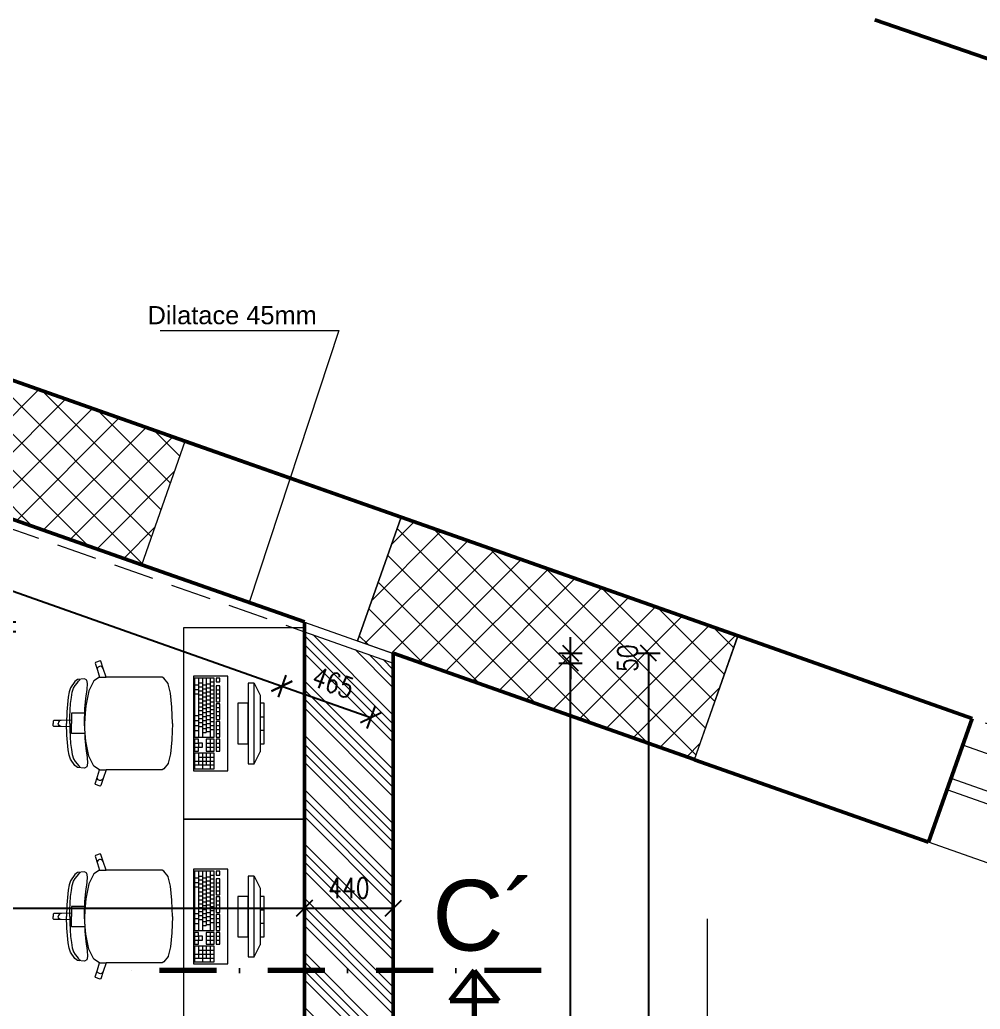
# Model space of a CAD drawing. Header units: millimetres. Extents: x 89194 to 559352, y -753138 to -204019.
# Drawn here: x 350887 to 355646, y -562160 to -557259 of the extents above; entities that cross this region are included whole.
import ezdxf

# ---------------------------------------------------------------- set-up
doc = ezdxf.new("R2010")
doc.units = ezdxf.units.MM
doc.header["$LTSCALE"] = 400
doc.header["$PDMODE"] = 3
for name, pattern in [('DASHED', [0.75, 0.5, -0.25]), ('DIVIDE', [1.25, 0.5, -0.25, 0, -0.25, 0, -0.25]), ('Čerchovaná', [1340.555525, 705.555534, -352.777767, 0, -282.222223])]:
    doc.linetypes.add(name, pattern=pattern)
for name, color, linetype, lineweight in [('RG_koty', 7, 'Continuous', 9), ('RG_nábytek', 32, 'Continuous', 9), ('RG_okna', 3, 'Continuous', 9), ('RG_popisy', 11, 'Continuous', 9), ('RG_rozhraní mater', 51, 'Continuous', 9), ('RG_velmi tlustá', 5, 'Continuous', 70), ('RG_zdivo nové', 1, 'Continuous', 50), ('RG_zdivo stávající', 30, 'Continuous', 50), ('RG_čerch 2', 6, 'DIVIDE', 9), ('RG_čárkovaně', 40, 'DASHED', 9), ('RG_šrafy', 253, 'Continuous', 9)]:
    doc.layers.add(name, color=color, linetype=linetype, lineweight=lineweight)
doc.styles.add('Arial 250', font='Arial Bold.ttf', dxfattribs={"height": 250})
doc.styles.add('GENERATED_STYLE_3', font='Arial.ttf')
doc.styles.add('Koty', font='romans.shx', dxfattribs={"width": 0.8})
doc.dimstyles.new('RG_50_vnitřní', dxfattribs={"dimscale": 50, "dimtxt": 2, "dimasz": 1.6, "dimexe": 1.15, "dimexo": 0, "dimgap": 1, "dimtad": 1, "dimdec": 0, "dimrnd": 5, "dimzin": 0, "dimdsep": 46, "dimtxsty": 'Koty', "dimblk1": 'OBLIQUE', "dimblk2": 'OBLIQUE', "dimsah": 1, "dimcen": 0.09, "dimclrd": 256, "dimclre": 256, "dimclrt": 2, "dimazin": 0, "dimtfac": 1, "dimtdec": 0, "dimtmove": 2, "dimatfit": 3, "dimfxl": 1.15, "dimfxlon": 1, "dimtolj": 1, "dimtzin": 0, "dimarcsym": 0})

# ---------------------------------------------------------------- blocks, each defined once
blk = doc.blocks.new('1800_2030_1050')
at = {"layer": 'RG_okna'}
for points in [[(118088.1, 2964.2), (119858.1, 2964.2)], [(118088.1, 2689.2), (119858.1, 2689.2)], [(118088.1, 2629.2), (119858.1, 2629.2)], [(118088.1, 2454.2), (119858.1, 2454.2)]]:
    blk.add_lwpolyline(points, dxfattribs=at)
at = {"layer": 'RG_zdivo stávající'}
for points in [[(118088.1, 2314.2), (118088.1, 2964.2)], [(119858.1, 2964.2), (119858.1, 2314.2)]]:
    blk.add_lwpolyline(points, dxfattribs=at)
at = {"layer": 'RG_čerch 2'}
blk.add_lwpolyline([(118088.1, 2314.2), (119858.1, 2314.2)], dxfattribs=at)
blk = doc.blocks.new('nabytek_mala_ucebna')
at = {"layer": 'RG_nábytek'}
for p, q in [((484304, -444588.5), (483704, -444588.5)), ((483704, -444588.5), (483704, -445537)), ((484304, -445537), (484304, -444588.5)), ((483268.1, -444760.2), (483266.1, -444764)), ((483266.1, -444764), (483277.5, -444799.5)), ((483290.8, -444752.8), (483268.1, -444760.2)), ((483278.4, -444787.9), (483276.9, -444793.6)), ((483276.9, -444793.6), (483277.5, -444799.5)), ((483277.5, -444799.5), (483287.2, -444833.6)), ((483282.1, -444783.3), (483278.4, -444787.9)), ((483287.2, -444780.4), (483282.1, -444783.3)), ((483292.9, -444779.7), (483287.2, -444780.4)), ((483294.6, -444754.7), (483290.8, -444752.8)), ((483298.6, -444781.3), (483292.9, -444779.7)), ((483306, -444790.1), (483294.6, -444754.7)), ((483303.1, -444785), (483298.6, -444781.3)), ((483306, -444790.1), (483303.1, -444785)), ((483321.7, -444833.5), (483306, -444790.1)), ((483178.2, -444844.7), (483165, -444855.2)), ((483214.3, -444841.4), (483178.2, -444844.7)), ((483183.6, -444854), (483188.7, -444847.8)), ((483188.7, -444847.8), (483191.4, -444844)), ((483225.8, -444848.1), (483214.3, -444841.4)), ((483228.9, -444865.3), (483225.8, -444848.1)), ((483287.2, -444833.6), (483259.4, -444851)), ((483287.4, -444833.5), (483287.2, -444833.6)), ((483287.4, -444833.5), (483321.7, -444833.5)), ((483530.8, -444833.5), (483321.7, -444833.5)), ((483566.9, -444833.5), (483530.8, -444833.5)), ((483597.9, -444833.5), (483566.9, -444833.5)), ((483606.5, -444838.1), (483597.9, -444833.5)), ((483627.7, -444864.9), (483606.5, -444838.1)), ((483924, -444827.8), (483754, -444827.8)), ((483754, -444827.8), (483754, -445297.8)), ((483758.8, -444837.6), (483758.8, -445131.3)), ((483855.8, -444837.6), (483758.8, -444837.6)), ((483778.2, -444837.6), (483778.2, -445131.3)), ((483797.6, -444837.6), (483797.6, -445131.3)), ((483817, -444837.6), (483817, -445106.8)), ((483836.4, -444837.6), (483836.4, -445131.3)), ((483855.8, -445131.3), (483855.8, -444837.6)), ((483865.5, -444837.6), (483865.5, -444857.2)), ((483884.9, -444837.6), (483865.5, -444837.6)), ((483884.9, -444857.2), (483884.9, -444837.6)), ((483924, -445297.8), (483924, -444827.8)), ((483144.9, -444886.2), (483137.7, -444906.2)), ((483165, -444855.2), (483144.9, -444886.2)), ((483153.4, -444908.3), (483159.7, -444888)), ((483159.7, -444888), (483167.4, -444874.8)), ((483167.4, -444874.8), (483177.4, -444863.1)), ((483177.4, -444863.1), (483183.6, -444854)), ((483220.5, -444939.6), (483226.3, -444894.2)), ((483226.3, -444894.2), (483228.9, -444865.3)), ((483259.4, -444851), (483235.6, -444900.7)), ((483628.5, -444867), (483627.7, -444864.9)), ((483639.2, -444912.9), (483628.5, -444867)), ((483758.8, -444871.8), (483778.2, -444871.8)), ((483758.8, -444893.9), (483778.2, -444893.9)), ((483778.2, -444862.1), (483797.6, -444862.1)), ((483778.2, -444881.6), (483797.6, -444881.6)), ((483797.6, -444871.8), (483817, -444871.8)), ((483797.6, -444891.4), (483817, -444891.4)), ((483817, -444866.9), (483836.4, -444866.9)), ((483817, -444886.5), (483836.4, -444886.5)), ((483836.4, -444857.2), (483855.8, -444857.2)), ((483836.4, -444876.7), (483855.8, -444876.7)), ((483836.4, -444896.3), (483855.8, -444896.3)), ((483865.5, -444857.2), (483884.9, -444857.2)), ((483865.5, -444876.7), (483865.5, -444955.1)), ((483884.9, -444876.7), (483865.5, -444876.7)), ((483865.5, -444896.3), (483884.9, -444896.3)), ((483884.9, -444955.1), (483884.9, -444876.7)), ((484024, -444862.8), (484024, -445262.8)), ((484054, -444862.8), (484024, -444862.8)), ((484054, -445262.8), (484054, -444862.8)), ((484054, -444862.8), (484084, -444922.8)), ((483132.9, -444932.1), (483125.9, -445005.3)), ((483137.7, -444906.2), (483132.9, -444932.1)), ((483144.8, -444964.2), (483148.5, -444934.3)), ((483148.5, -444934.3), (483153.4, -444908.3)), ((483215.8, -444990.5), (483220.5, -444939.6)), ((483235.6, -444900.7), (483219.7, -444975)), ((483646.4, -444981.7), (483639.2, -444912.9)), ((483758.8, -444915.9), (483778.2, -444915.9)), ((483778.2, -444901.2), (483797.6, -444901.2)), ((483778.2, -444920.8), (483797.6, -444920.8)), ((483778.2, -444940.4), (483797.6, -444940.4)), ((483797.6, -444911), (483817, -444911)), ((483797.6, -444930.6), (483817, -444930.6)), ((483817, -444906.1), (483836.4, -444906.1)), ((483817, -444925.7), (483836.4, -444925.7)), ((483817, -444945.3), (483836.4, -444945.3)), ((483836.4, -444915.9), (483855.8, -444915.9)), ((483836.4, -444935.5), (483855.8, -444935.5)), ((483865.5, -444915.9), (483884.9, -444915.9)), ((483865.5, -444935.5), (483884.9, -444935.5)), ((484084, -444922.8), (484084, -445202.8)), ((483142.2, -444996.7), (483144.8, -444964.2)), ((483213.5, -445062.8), (483215.8, -444990.5)), ((483219.7, -444975), (483217.3, -445012.5)), ((483646.5, -444982.7), (483646.4, -444981.7)), ((483649, -445062.8), (483646.5, -444982.7)), ((483778.2, -444960), (483797.6, -444960)), ((483778.2, -444979.6), (483797.6, -444979.6)), ((483797.6, -444950.2), (483817, -444950.2)), ((483797.6, -444969.8), (483817, -444969.8)), ((483797.6, -444989.3), (483817, -444989.3)), ((483817, -444964.9), (483836.4, -444964.9)), ((483817, -444984.4), (483836.4, -444984.4)), ((483836.4, -444955.1), (483855.8, -444955.1)), ((483836.4, -444974.7), (483855.8, -444974.7)), ((483836.4, -444994.2), (483855.8, -444994.2)), ((483865.5, -444955.1), (483884.9, -444955.1)), ((483865.5, -444964.9), (483865.5, -445043.2)), ((483884.9, -444964.9), (483865.5, -444964.9)), ((483865.5, -444984.4), (483884.9, -444984.4)), ((483884.9, -445043.2), (483884.9, -444964.9)), ((483974, -444962.8), (483974, -445162.8)), ((484024, -444962.8), (483974, -444962.8)), ((484024, -445162.8), (484024, -444962.8)), ((484084, -444962.8), (484084, -445162.8)), ((484104, -444962.8), (484084, -444962.8)), ((484104, -445162.8), (484104, -444962.8)), ((483125.9, -445005.3), (483123.7, -445062.8)), ((483140.3, -445062.8), (483140.8, -445030.1)), ((483140.8, -445030.1), (483142.2, -444996.7)), ((483178.6, -445012.5), (483148.7, -445012.5)), ((483148.7, -445012.5), (483148.7, -445045.9)), ((483217.3, -445012.5), (483178.6, -445012.5)), ((483217.3, -445012.5), (483214.1, -445062.8)), ((483758.8, -445023.6), (483778.2, -445023.6)), ((483778.2, -444999.1), (483797.6, -444999.1)), ((483778.2, -445018.7), (483797.6, -445018.7)), ((483778.2, -445038.3), (483797.6, -445038.3)), ((483797.6, -445008.9), (483817, -445008.9)), ((483797.6, -445028.5), (483817, -445028.5)), ((483817, -445004), (483836.4, -445004)), ((483817, -445023.6), (483836.4, -445023.6)), ((483817, -445043.2), (483836.4, -445043.2)), ((483836.4, -445013.8), (483855.8, -445013.8)), ((483836.4, -445033.4), (483855.8, -445033.4)), ((483865.5, -445004), (483884.9, -445004)), ((483865.5, -445023.6), (483884.9, -445023.6)), ((483865.5, -445043.2), (483884.9, -445043.2)), ((484084, -445029.4), (484104, -445029.4)), ((483061.9, -445047.7), (483059, -445050.7)), ((483059, -445050.7), (483059, -445062.8)), ((483059, -445074.9), (483059, -445062.8)), ((483061.9, -445077.9), (483059, -445074.9)), ((483098.8, -445047.7), (483061.9, -445047.7)), ((483098.8, -445077.9), (483061.9, -445077.9)), ((483085, -445057), (483083.9, -445062.8)), ((483085, -445068.6), (483083.9, -445062.8)), ((483088.3, -445052.1), (483085, -445057)), ((483088.3, -445073.5), (483085, -445068.6)), ((483093.1, -445048.8), (483088.3, -445052.1)), ((483093.1, -445076.7), (483088.3, -445073.5)), ((483098.8, -445047.7), (483093.1, -445048.8)), ((483098.8, -445077.9), (483093.1, -445076.7)), ((483148.7, -445045.9), (483098.8, -445047.7)), ((483148.7, -445079.7), (483098.8, -445077.9)), ((483125.9, -445120.3), (483123.7, -445062.8)), ((483140.3, -445062.8), (483140.8, -445095.5)), ((483148.7, -445045.9), (483148.7, -445062.8)), ((483148.7, -445079.7), (483148.7, -445062.8)), ((483148.7, -445113.1), (483148.7, -445079.7)), ((483213.5, -445062.8), (483215.8, -445135.1)), ((483217.3, -445113.1), (483214.1, -445062.8)), ((483649, -445062.8), (483646.5, -445142.8)), ((483758.8, -445048.1), (483778.2, -445048.1)), ((483758.8, -445072.6), (483778.2, -445072.6)), ((483778.2, -445057.9), (483797.6, -445057.9)), ((483778.2, -445077.5), (483797.6, -445077.5)), ((483797.6, -445048.1), (483817, -445048.1)), ((483797.6, -445067.7), (483817, -445067.7)), ((483797.6, -445087.3), (483817, -445087.3)), ((483817, -445062.8), (483836.4, -445062.8)), ((483817, -445082.4), (483836.4, -445082.4)), ((483836.4, -445053), (483855.8, -445053)), ((483836.4, -445072.6), (483855.8, -445072.6)), ((483836.4, -445092.2), (483855.8, -445092.2)), ((483865.5, -445053), (483865.5, -445131.3)), ((483884.9, -445053), (483865.5, -445053)), ((483865.5, -445072.6), (483884.9, -445072.6)), ((483865.5, -445092.2), (483884.9, -445092.2)), ((483884.9, -445131.3), (483884.9, -445053)), ((483132.9, -445193.5), (483125.9, -445120.3)), ((483140.8, -445095.5), (483142.2, -445128.9)), ((483142.2, -445128.9), (483144.8, -445161.3)), ((483178.6, -445113.1), (483148.7, -445113.1)), ((483217.3, -445113.1), (483178.6, -445113.1)), ((483215.8, -445135.1), (483220.5, -445186)), ((483219.7, -445150.5), (483217.3, -445113.1)), ((483646.5, -445142.8), (483646.4, -445143.9)), ((483758.8, -445097.1), (483778.2, -445097.1)), ((483758.8, -445131.3), (483855.8, -445131.3)), ((483758.8, -445141.1), (483758.8, -445199.9)), ((483778.2, -445141.1), (483758.8, -445141.1)), ((483778.2, -445160.7), (483778.2, -445141.1)), ((483797.6, -445106.8), (483817, -445106.8)), ((483817, -445101.9), (483836.4, -445101.9)), ((483817, -445141.1), (483817, -445199.9)), ((483855.8, -445141.1), (483817, -445141.1)), ((483836.4, -445141.1), (483836.4, -445199.9)), ((483855.8, -445199.9), (483855.8, -445141.1)), ((483865.5, -445111.7), (483884.9, -445111.7)), ((483865.5, -445131.3), (483884.9, -445131.3)), ((483865.5, -445141.1), (483865.5, -445199.9)), ((483884.9, -445141.1), (483865.5, -445141.1)), ((483884.9, -445199.9), (483884.9, -445141.1)), ((484084, -445096.1), (484104, -445096.1)), ((483144.8, -445161.3), (483148.5, -445191.3)), ((483148.5, -445191.3), (483153.4, -445217.2)), ((483235.6, -445224.9), (483219.7, -445150.5)), ((483220.5, -445186), (483226.3, -445231.3)), ((483646.4, -445143.9), (483639.2, -445212.6)), ((483758.8, -445160.7), (483778.2, -445160.7)), ((483758.8, -445180.3), (483778.2, -445180.3)), ((483797.6, -445160.7), (483778.2, -445160.7)), ((483778.2, -445160.7), (483778.2, -445180.3)), ((483778.2, -445199.9), (483778.2, -445180.3)), ((483778.2, -445180.3), (483797.6, -445180.3)), ((483797.6, -445180.3), (483797.6, -445160.7)), ((483817, -445160.7), (483855.8, -445160.7)), ((483817, -445180.3), (483855.8, -445180.3)), ((483865.5, -445160.7), (483884.9, -445160.7)), ((483865.5, -445180.3), (483884.9, -445180.3)), ((483974, -445162.8), (484024, -445162.8)), ((484084, -445162.8), (484104, -445162.8)), ((483137.7, -445219.4), (483132.9, -445193.5)), ((483144.9, -445239.3), (483137.7, -445219.4)), ((483165, -445270.3), (483144.9, -445239.3)), ((483153.4, -445217.2), (483159.7, -445237.6)), ((483159.7, -445237.6), (483167.4, -445250.8)), ((483226.3, -445231.3), (483228.9, -445260.2)), ((483259.4, -445274.6), (483235.6, -445224.9)), ((483639.2, -445212.6), (483628.5, -445258.6)), ((483758.8, -445199.9), (483778.2, -445199.9)), ((483758.8, -445209.7), (483758.8, -445288)), ((483855.8, -445209.7), (483758.8, -445209.7)), ((483778.2, -445209.7), (483778.2, -445268.4)), ((483778.2, -445229.2), (483855.8, -445229.2)), ((483797.6, -445209.7), (483797.6, -445288)), ((483817, -445199.9), (483855.8, -445199.9)), ((483817, -445209.7), (483817, -445268.4)), ((483836.4, -445209.7), (483836.4, -445288)), ((483855.8, -445288), (483855.8, -445209.7)), ((483865.5, -445199.9), (483884.9, -445199.9)), ((484054, -445262.8), (484084, -445202.8)), ((483178.2, -445280.9), (483165, -445270.3)), ((483167.4, -445250.8), (483177.4, -445262.5)), ((483177.4, -445262.5), (483183.6, -445271.5)), ((483214.3, -445284.2), (483178.2, -445280.9)), ((483183.6, -445271.5), (483188.7, -445277.8)), ((483188.7, -445277.8), (483191.4, -445281.5)), ((483225.8, -445277.5), (483214.3, -445284.2)), ((483228.9, -445260.2), (483225.8, -445277.5)), ((483287.2, -445291.9), (483259.4, -445274.6)), ((483606.5, -445287.5), (483597.9, -445292.1)), ((483627.7, -445260.7), (483606.5, -445287.5)), ((483628.5, -445258.6), (483627.7, -445260.7)), ((483758.8, -445248.8), (483855.8, -445248.8)), ((483758.8, -445268.4), (483855.8, -445268.4)), ((483758.8, -445288), (483855.8, -445288)), ((484024, -445262.8), (484054, -445262.8)), ((483266.1, -445361.5), (483277.5, -445326.1)), ((483276.9, -445331.9), (483277.5, -445326.1)), ((483278.4, -445337.6), (483276.9, -445331.9)), ((483277.5, -445326.1), (483287.2, -445291.9)), ((483282.1, -445342.2), (483278.4, -445337.6)), ((483287.4, -445292.1), (483287.2, -445291.9)), ((483287.4, -445292.1), (483321.7, -445292.1)), ((483306, -445335.4), (483294.6, -445370.8)), ((483306, -445335.4), (483303.1, -445340.6)), ((483321.7, -445292.1), (483306, -445335.4)), ((483530.8, -445292.1), (483321.7, -445292.1)), ((483566.9, -445292.1), (483530.8, -445292.1)), ((483597.9, -445292.1), (483566.9, -445292.1)), ((483754, -445297.8), (483924, -445297.8)), ((483268.1, -445365.3), (483266.1, -445361.5)), ((483290.8, -445372.8), (483268.1, -445365.3)), ((483287.2, -445345.1), (483282.1, -445342.2)), ((483292.9, -445345.8), (483287.2, -445345.1)), ((483294.6, -445370.8), (483290.8, -445372.8)), ((483298.6, -445344.2), (483292.9, -445345.8)), ((483303.1, -445340.6), (483298.6, -445344.2)), ((483704, -445537), (484304, -445537)), ((484304, -445537), (483704, -445537)), ((483704, -445537), (483704, -446537)), ((484304, -446537), (484304, -445537)), ((483268.1, -445716.5), (483266.1, -445720.3)), ((483266.1, -445720.3), (483277.5, -445755.7)), ((483290.8, -445709), (483268.1, -445716.5)), ((483294.6, -445711), (483290.8, -445709)), ((483306, -445746.4), (483294.6, -445711)), ((483278.4, -445744.2), (483276.9, -445749.9)), ((483276.9, -445749.9), (483277.5, -445755.7)), ((483277.5, -445755.7), (483287.2, -445789.9)), ((483282.1, -445739.6), (483278.4, -445744.2)), ((483287.2, -445736.7), (483282.1, -445739.6)), ((483292.9, -445736), (483287.2, -445736.7)), ((483298.6, -445737.6), (483292.9, -445736)), ((483303.1, -445741.2), (483298.6, -445737.6)), ((483306, -445746.4), (483303.1, -445741.2)), ((483321.7, -445789.8), (483306, -445746.4)), ((483165, -445811.5), (483144.9, -445842.5)), ((483178.2, -445800.9), (483165, -445811.5)), ((483167.4, -445831), (483177.4, -445819.3)), ((483177.4, -445819.3), (483183.6, -445810.3)), ((483214.3, -445797.6), (483178.2, -445800.9)), ((483183.6, -445810.3), (483188.7, -445804)), ((483188.7, -445804), (483191.4, -445800.3)), ((483225.8, -445804.3), (483214.3, -445797.6)), ((483228.9, -445821.6), (483225.8, -445804.3)), ((483226.3, -445850.5), (483228.9, -445821.6)), ((483259.4, -445807.2), (483235.6, -445856.9)), ((483287.2, -445789.9), (483259.4, -445807.2)), ((483287.4, -445789.8), (483287.2, -445789.9)), ((483287.4, -445789.8), (483321.7, -445789.8)), ((483530.8, -445789.8), (483321.7, -445789.8)), ((483566.9, -445789.8), (483530.8, -445789.8)), ((483597.9, -445789.8), (483566.9, -445789.8)), ((483606.5, -445794.3), (483597.9, -445789.8)), ((483627.7, -445821.1), (483606.5, -445794.3)), ((483628.5, -445823.2), (483627.7, -445821.1)), ((483639.2, -445869.2), (483628.5, -445823.2)), ((483924, -445784), (483754, -445784)), ((483754, -445784), (483754, -446254)), ((483758.8, -445793.8), (483758.8, -446087.6)), ((483855.8, -445793.8), (483758.8, -445793.8)), ((483758.8, -445828.1), (483778.2, -445828.1)), ((483778.2, -445793.8), (483778.2, -446087.6)), ((483778.2, -445818.3), (483797.6, -445818.3)), ((483797.6, -445793.8), (483797.6, -446087.6)), ((483797.6, -445828.1), (483817, -445828.1)), ((483817, -445793.8), (483817, -446063.1)), ((483817, -445823.2), (483836.4, -445823.2)), ((483836.4, -445793.8), (483836.4, -446087.6)), ((483836.4, -445813.4), (483855.8, -445813.4)), ((483855.8, -446087.6), (483855.8, -445793.8)), ((483865.5, -445793.8), (483865.5, -445813.4)), ((483884.9, -445793.8), (483865.5, -445793.8)), ((483865.5, -445813.4), (483884.9, -445813.4)), ((483884.9, -445813.4), (483884.9, -445793.8)), ((483924, -446254), (483924, -445784)), ((484024, -445819), (484024, -446219)), ((484054, -445819), (484024, -445819)), ((484054, -446219), (484054, -445819)), ((484054, -445819), (484084, -445879)), ((483137.7, -445862.4), (483132.9, -445888.3)), ((483144.9, -445842.5), (483137.7, -445862.4)), ((483148.5, -445890.5), (483153.4, -445864.6)), ((483153.4, -445864.6), (483159.7, -445844.2)), ((483159.7, -445844.2), (483167.4, -445831)), ((483235.6, -445856.9), (483219.7, -445931.3)), ((483220.5, -445895.8), (483226.3, -445850.5)), ((483646.4, -445937.9), (483639.2, -445869.2)), ((483758.8, -445850.1), (483778.2, -445850.1)), ((483758.8, -445872.2), (483778.2, -445872.2)), ((483778.2, -445837.9), (483797.6, -445837.9)), ((483778.2, -445857.5), (483797.6, -445857.5)), ((483778.2, -445877.1), (483797.6, -445877.1)), ((483797.6, -445847.7), (483817, -445847.7)), ((483797.6, -445867.3), (483817, -445867.3)), ((483817, -445842.8), (483836.4, -445842.8)), ((483817, -445862.4), (483836.4, -445862.4)), ((483836.4, -445833), (483855.8, -445833)), ((483836.4, -445852.6), (483855.8, -445852.6)), ((483836.4, -445872.2), (483855.8, -445872.2)), ((483865.5, -445833), (483865.5, -445911.3)), ((483884.9, -445833), (483865.5, -445833)), ((483865.5, -445852.6), (483884.9, -445852.6)), ((483865.5, -445872.2), (483884.9, -445872.2)), ((483884.9, -445911.3), (483884.9, -445833)), ((483132.9, -445888.3), (483125.9, -445961.5)), ((483142.2, -445952.9), (483144.8, -445920.5)), ((483144.8, -445920.5), (483148.5, -445890.5)), ((483215.8, -445946.7), (483220.5, -445895.8)), ((483778.2, -445896.6), (483797.6, -445896.6)), ((483778.2, -445916.2), (483797.6, -445916.2)), ((483797.6, -445886.8), (483817, -445886.8)), ((483797.6, -445906.4), (483817, -445906.4)), ((483797.6, -445926), (483817, -445926)), ((483817, -445881.9), (483836.4, -445881.9)), ((483817, -445901.5), (483836.4, -445901.5)), ((483817, -445921.1), (483836.4, -445921.1)), ((483836.4, -445891.7), (483855.8, -445891.7)), ((483836.4, -445911.3), (483855.8, -445911.3)), ((483865.5, -445891.7), (483884.9, -445891.7)), ((483865.5, -445911.3), (483884.9, -445911.3)), ((483865.5, -445921.1), (483865.5, -445999.4)), ((483884.9, -445921.1), (483865.5, -445921.1)), ((483884.9, -445999.4), (483884.9, -445921.1)), ((483974, -445919), (483974, -446119)), ((484024, -445919), (483974, -445919)), ((484024, -446119), (484024, -445919)), ((484084, -445879), (484084, -446159)), ((484084, -445919), (484084, -446119)), ((484104, -445919), (484084, -445919)), ((484104, -446119), (484104, -445919)), ((483125.9, -445961.5), (483123.7, -446019)), ((483140.8, -445986.3), (483142.2, -445952.9)), ((483178.6, -445968.7), (483148.7, -445968.7)), ((483148.7, -445968.7), (483148.7, -446002.1)), ((483217.3, -445968.7), (483178.6, -445968.7)), ((483213.5, -446019), (483215.8, -445946.7)), ((483217.3, -445968.7), (483214.1, -446019)), ((483219.7, -445931.3), (483217.3, -445968.7)), ((483646.5, -445939), (483646.4, -445937.9)), ((483649, -446019), (483646.5, -445939)), ((483778.2, -445935.8), (483797.6, -445935.8)), ((483778.2, -445955.4), (483797.6, -445955.4)), ((483778.2, -445975), (483797.6, -445975)), ((483797.6, -445945.6), (483817, -445945.6)), ((483797.6, -445965.2), (483817, -445965.2)), ((483817, -445940.7), (483836.4, -445940.7)), ((483817, -445960.3), (483836.4, -445960.3)), ((483836.4, -445930.9), (483855.8, -445930.9)), ((483836.4, -445950.5), (483855.8, -445950.5)), ((483836.4, -445970.1), (483855.8, -445970.1)), ((483865.5, -445940.7), (483884.9, -445940.7)), ((483865.5, -445960.3), (483884.9, -445960.3)), ((483061.9, -446003.9), (483059, -446007)), ((483059, -446007), (483059, -446019)), ((483059, -446031.1), (483059, -446019)), ((483098.8, -446003.9), (483061.9, -446003.9)), ((483085, -446013.3), (483083.9, -446019)), ((483085, -446024.8), (483083.9, -446019)), ((483088.3, -446008.4), (483085, -446013.3)), ((483088.3, -446029.7), (483085, -446024.8)), ((483093.1, -446005.1), (483088.3, -446008.4)), ((483098.8, -446003.9), (483093.1, -446005.1)), ((483148.7, -446002.1), (483098.8, -446003.9)), ((483125.9, -446076.5), (483123.7, -446019)), ((483140.3, -446019), (483140.8, -445986.3)), ((483140.3, -446019), (483140.8, -446051.8)), ((483148.7, -446002.1), (483148.7, -446019)), ((483148.7, -446035.9), (483148.7, -446019)), ((483213.5, -446019), (483215.8, -446091.3)), ((483217.3, -446069.3), (483214.1, -446019)), ((483649, -446019), (483646.5, -446099.1)), ((483758.8, -445979.9), (483778.2, -445979.9)), ((483758.8, -446004.3), (483778.2, -446004.3)), ((483778.2, -445994.6), (483797.6, -445994.6)), ((483778.2, -446014.1), (483797.6, -446014.1)), ((483797.6, -445984.8), (483817, -445984.8)), ((483797.6, -446004.3), (483817, -446004.3)), ((483797.6, -446023.9), (483817, -446023.9)), ((483817, -445979.9), (483836.4, -445979.9)), ((483817, -445999.4), (483836.4, -445999.4)), ((483817, -446019), (483836.4, -446019)), ((483836.4, -445989.7), (483855.8, -445989.7)), ((483836.4, -446009.2), (483855.8, -446009.2)), ((483865.5, -445979.9), (483884.9, -445979.9)), ((483865.5, -445999.4), (483884.9, -445999.4)), ((483865.5, -446009.2), (483865.5, -446087.6)), ((483884.9, -446009.2), (483865.5, -446009.2)), ((483884.9, -446087.6), (483884.9, -446009.2)), ((484084, -445985.7), (484104, -445985.7)), ((483061.9, -446034.1), (483059, -446031.1)), ((483098.8, -446034.1), (483061.9, -446034.1)), ((483093.1, -446033), (483088.3, -446029.7)), ((483098.8, -446034.1), (483093.1, -446033)), ((483148.7, -446035.9), (483098.8, -446034.1)), ((483140.8, -446051.8), (483142.2, -446085.1)), ((483148.7, -446069.3), (483148.7, -446035.9)), ((483178.6, -446069.3), (483148.7, -446069.3)), ((483217.3, -446069.3), (483178.6, -446069.3)), ((483219.7, -446106.8), (483217.3, -446069.3)), ((483758.8, -446028.8), (483778.2, -446028.8)), ((483758.8, -446053.3), (483778.2, -446053.3)), ((483778.2, -446033.7), (483797.6, -446033.7)), ((483797.6, -446043.5), (483817, -446043.5)), ((483797.6, -446063.1), (483817, -446063.1)), ((483817, -446038.6), (483836.4, -446038.6)), ((483817, -446058.2), (483836.4, -446058.2)), ((483836.4, -446028.8), (483855.8, -446028.8)), ((483836.4, -446048.4), (483855.8, -446048.4)), ((483865.5, -446028.8), (483884.9, -446028.8)), ((483865.5, -446048.4), (483884.9, -446048.4)), ((483865.5, -446068), (483884.9, -446068)), ((484084, -446052.4), (484104, -446052.4)), ((483132.9, -446149.7), (483125.9, -446076.5)), ((483142.2, -446085.1), (483144.8, -446117.6)), ((483144.8, -446117.6), (483148.5, -446147.6)), ((483215.8, -446091.3), (483220.5, -446142.3)), ((483235.6, -446181.1), (483219.7, -446106.8)), ((483646.4, -446100.1), (483639.2, -446168.9)), ((483646.5, -446099.1), (483646.4, -446100.1)), ((483758.8, -446087.6), (483855.8, -446087.6)), ((483758.8, -446097.4), (483758.8, -446156.1)), ((483778.2, -446097.4), (483758.8, -446097.4)), ((483758.8, -446116.9), (483778.2, -446116.9)), ((483778.2, -446116.9), (483778.2, -446097.4)), ((483797.6, -446116.9), (483778.2, -446116.9)), ((483778.2, -446116.9), (483778.2, -446136.5)), ((483797.6, -446136.5), (483797.6, -446116.9)), ((483817, -446097.4), (483817, -446156.1)), ((483855.8, -446097.4), (483817, -446097.4)), ((483817, -446116.9), (483855.8, -446116.9)), ((483836.4, -446097.4), (483836.4, -446156.1)), ((483855.8, -446156.1), (483855.8, -446097.4)), ((483865.5, -446087.6), (483884.9, -446087.6)), ((483865.5, -446097.4), (483865.5, -446156.1)), ((483884.9, -446097.4), (483865.5, -446097.4)), ((483865.5, -446116.9), (483884.9, -446116.9)), ((483884.9, -446156.1), (483884.9, -446097.4)), ((483974, -446119), (484024, -446119)), ((484084, -446119), (484104, -446119)), ((483137.7, -446175.6), (483132.9, -446149.7)), ((483148.5, -446147.6), (483153.4, -446173.5)), ((483220.5, -446142.3), (483226.3, -446187.6)), ((483639.2, -446168.9), (483628.5, -446214.8)), ((483758.8, -446136.5), (483778.2, -446136.5)), ((483758.8, -446156.1), (483778.2, -446156.1)), ((483758.8, -446165.9), (483758.8, -446244.2)), ((483855.8, -446165.9), (483758.8, -446165.9)), ((483778.2, -446156.1), (483778.2, -446136.5)), ((483778.2, -446136.5), (483797.6, -446136.5)), ((483778.2, -446165.9), (483778.2, -446224.7)), ((483797.6, -446165.9), (483797.6, -446244.2)), ((483817, -446136.5), (483855.8, -446136.5)), ((483817, -446156.1), (483855.8, -446156.1)), ((483817, -446165.9), (483817, -446224.7)), ((483836.4, -446165.9), (483836.4, -446244.2)), ((483855.8, -446244.2), (483855.8, -446165.9)), ((483865.5, -446136.5), (483884.9, -446136.5)), ((483865.5, -446156.1), (483884.9, -446156.1)), ((484054, -446219), (484084, -446159)), ((483144.9, -446195.6), (483137.7, -446175.6)), ((483165, -446226.6), (483144.9, -446195.6)), ((483153.4, -446173.5), (483159.7, -446193.9)), ((483159.7, -446193.9), (483167.4, -446207)), ((483167.4, -446207), (483177.4, -446218.8)), ((483177.4, -446218.8), (483183.6, -446227.8)), ((483228.9, -446216.5), (483225.8, -446233.7)), ((483226.3, -446187.6), (483228.9, -446216.5)), ((483259.4, -446230.8), (483235.6, -446181.1)), ((483627.7, -446217), (483606.5, -446243.8)), ((483628.5, -446214.8), (483627.7, -446217)), ((483758.8, -446205.1), (483855.8, -446205.1)), ((483778.2, -446185.5), (483855.8, -446185.5)), ((484024, -446219), (484054, -446219)), ((483178.2, -446237.1), (483165, -446226.6)), ((483214.3, -446240.4), (483178.2, -446237.1)), ((483183.6, -446227.8), (483188.7, -446234)), ((483188.7, -446234), (483191.4, -446237.8)), ((483225.8, -446233.7), (483214.3, -446240.4)), ((483287.2, -446248.2), (483259.4, -446230.8)), ((483277.5, -446282.3), (483287.2, -446248.2)), ((483287.4, -446248.3), (483287.2, -446248.2)), ((483287.4, -446248.3), (483321.7, -446248.3)), ((483321.7, -446248.3), (483306, -446291.7)), ((483530.8, -446248.3), (483321.7, -446248.3)), ((483566.9, -446248.3), (483530.8, -446248.3)), ((483597.9, -446248.3), (483566.9, -446248.3)), ((483606.5, -446243.8), (483597.9, -446248.3)), ((483754, -446254), (483924, -446254)), ((483758.8, -446224.7), (483855.8, -446224.7)), ((483758.8, -446244.2), (483855.8, -446244.2)), ((483266.1, -446317.8), (483277.5, -446282.3)), ((483268.1, -446321.6), (483266.1, -446317.8)), ((483276.9, -446288.2), (483277.5, -446282.3)), ((483278.4, -446293.9), (483276.9, -446288.2)), ((483282.1, -446298.5), (483278.4, -446293.9)), ((483287.2, -446301.4), (483282.1, -446298.5)), ((483292.9, -446302.1), (483287.2, -446301.4)), ((483298.6, -446300.5), (483292.9, -446302.1)), ((483306, -446291.7), (483294.6, -446327.1)), ((483303.1, -446296.8), (483298.6, -446300.5)), ((483306, -446291.7), (483303.1, -446296.8)), ((483290.8, -446329), (483268.1, -446321.6)), ((483294.6, -446327.1), (483290.8, -446329))]:
    blk.add_line(p, q, dxfattribs=at)
blk = doc.blocks.new('_Oblique')
at = {"color": 0, "linetype": 'ByBlock', "lineweight": -2}
blk.add_line((-0.5, -0.5), (0.5, 0.5), dxfattribs=at)
blk = doc.blocks.new('*D405')
at = {"layer": 'Defpoints', "color": 0, "transparency": 16777216}
for p in [(352738.3, -560446), (353616.2, -560446), (352738.3, -565589.2)]:
    blk.add_point(p, dxfattribs=at)
at = {"layer": 'RG_koty', "lineweight": -2, "transparency": 16777216}
for p, q in [((353558.7, -560446), (353673.7, -560446)), ((353616.2, -565589.2), (353616.2, -560446)), ((353558.7, -565589.2), (353673.7, -565589.2))]:
    blk.add_line(p, q, dxfattribs=at)
at = {"layer": 'RG_koty', "lineweight": -2, "transparency": 16777216, "xscale": 80, "yscale": 80, "zscale": 80}
for p, rotation in [((353616.2, -560446), 90), ((353616.2, -565589.2), 270)]:
    blk.add_blockref('_Oblique', p, dxfattribs=dict(at, rotation=rotation))
at = {"layer": 'RG_koty', "color": 2, "transparency": 16777216, "insert": (353516.2, -563017.6), "char_height": 100, "attachment_point": 5, "rotation": 90, "style": 'Koty'}
blk.add_mtext('\\A1;5145', dxfattribs=at)
blk = doc.blocks.new('*D406')
at = {"layer": 'Defpoints', "color": 0, "transparency": 16777216}
for p in [(352738.3, -560396.7), (353616.2, -560396.7), (352738.3, -560446)]:
    blk.add_point(p, dxfattribs=at)
at = {"layer": 'RG_koty', "lineweight": -2, "transparency": 16777216}
for p, q in [((353616.2, -560396.7), (353616.2, -560316.7)), ((353558.7, -560396.7), (353673.7, -560396.7)), ((353616.2, -560446), (353616.2, -560396.7)), ((353558.7, -560446), (353673.7, -560446)), ((353616.2, -560446), (353616.2, -560526))]:
    blk.add_line(p, q, dxfattribs=at)
at = {"layer": 'RG_koty', "lineweight": -2, "transparency": 16777216, "xscale": 80, "yscale": 80, "zscale": 80}
for p, rotation in [((353616.2, -560396.7), 270), ((353616.2, -560446), 90)]:
    blk.add_blockref('_Oblique', p, dxfattribs=dict(at, rotation=rotation))
at = {"layer": 'RG_koty', "color": 2, "transparency": 16777216, "insert": (353898.7, -560421.4), "char_height": 100, "attachment_point": 5, "rotation": 90, "style": 'Koty'}
blk.add_mtext('\\A1;50', dxfattribs=at)
blk = doc.blocks.new('*D407')
at = {"layer": 'Defpoints', "color": 0, "transparency": 16777216}
for p in [(352738.3, -560396.7), (352738.3, -565589.2), (354003, -565589.2)]:
    blk.add_point(p, dxfattribs=at)
at = {"layer": 'RG_koty', "lineweight": -2, "transparency": 16777216}
for p, q in [((353945.5, -560396.7), (354060.5, -560396.7)), ((354003, -560396.7), (354003, -565589.2)), ((353945.5, -565589.2), (354060.5, -565589.2))]:
    blk.add_line(p, q, dxfattribs=at)
at = {"layer": 'RG_koty', "lineweight": -2, "transparency": 16777216, "xscale": 80, "yscale": 80, "zscale": 80}
for p, rotation in [((354003, -560396.7), 90), ((354003, -565589.2), 270)]:
    blk.add_blockref('_Oblique', p, dxfattribs=dict(at, rotation=rotation))
at = {"layer": 'RG_koty', "color": 2, "transparency": 16777216, "insert": (353903, -562993), "char_height": 100, "attachment_point": 5, "rotation": 90, "style": 'Koty'}
blk.add_mtext('\\A1;5190', dxfattribs=at)
blk = doc.blocks.new('*D423')
at = {"layer": 'Defpoints', "color": 0, "transparency": 16777216}
for p in [(344848.3, -559054), (352298.3, -560243.3), (352298.3, -561659.5)]:
    blk.add_point(p, dxfattribs=at)
at = {"layer": 'RG_koty', "lineweight": -2, "transparency": 16777216}
for p, q in [((344848.3, -561602), (344848.3, -561717)), ((352298.3, -561602), (352298.3, -561717)), ((344848.3, -561659.5), (352298.3, -561659.5))]:
    blk.add_line(p, q, dxfattribs=at)
at = {"layer": 'RG_koty', "lineweight": -2, "transparency": 16777216, "xscale": 80, "yscale": 80, "zscale": 80, "rotation": 180}
blk.add_blockref('_Oblique', (344848.3, -561659.5), dxfattribs=at)
at = {"layer": 'RG_koty', "lineweight": -2, "transparency": 16777216, "xscale": 80, "yscale": 80, "zscale": 80}
blk.add_blockref('_Oblique', (352298.3, -561659.5), dxfattribs=at)
at = {"layer": 'RG_koty', "color": 2, "transparency": 16777216, "insert": (348573.3, -561559.5), "char_height": 100, "attachment_point": 5, "style": 'Koty'}
blk.add_mtext('\\A1;7450', dxfattribs=at)
blk = doc.blocks.new('*D424')
at = {"layer": 'Defpoints', "color": 0, "transparency": 16777216}
for p in [(352298.3, -560243.3), (352738.3, -560446), (352738.3, -561659.5)]:
    blk.add_point(p, dxfattribs=at)
at = {"layer": 'RG_koty', "lineweight": -2, "transparency": 16777216}
for p, q in [((352298.3, -561602), (352298.3, -561717)), ((352738.3, -561602), (352738.3, -561717)), ((352298.3, -561659.5), (352738.3, -561659.5))]:
    blk.add_line(p, q, dxfattribs=at)
at = {"layer": 'RG_koty', "lineweight": -2, "transparency": 16777216, "xscale": 80, "yscale": 80, "zscale": 80, "rotation": 180}
blk.add_blockref('_Oblique', (352298.3, -561659.5), dxfattribs=at)
at = {"layer": 'RG_koty', "lineweight": -2, "transparency": 16777216, "xscale": 80, "yscale": 80, "zscale": 80}
blk.add_blockref('_Oblique', (352738.3, -561659.5), dxfattribs=at)
at = {"layer": 'RG_koty', "color": 2, "transparency": 16777216, "insert": (352518.3, -561559.5), "char_height": 100, "attachment_point": 5, "style": 'Koty'}
blk.add_mtext('\\A1;440', dxfattribs=at)
blk = doc.blocks.new('*D441')
at = {"layer": 'Defpoints', "color": 0, "transparency": 16777216}
for p in [(352298.3, -560243.3), (350809.8, -560291.1), (352298.4, -560291.1)]:
    blk.add_point(p, dxfattribs=at)
at = {"layer": 'RG_koty', "lineweight": -2, "transparency": 16777216}
for p, q in [((350809.8, -560243.3), (350809.8, -560163.3)), ((350867.3, -560243.3), (350752.3, -560243.3)), ((350809.8, -560243.3), (350809.8, -560291.1)), ((350867.3, -560291.1), (350752.3, -560291.1)), ((350809.8, -560291.1), (350809.8, -560371.1))]:
    blk.add_line(p, q, dxfattribs=at)
at = {"layer": 'RG_koty', "lineweight": -2, "transparency": 16777216, "xscale": 80, "yscale": 80, "zscale": 80}
for p, rotation in [((350809.8, -560243.3), 270), ((350809.8, -560291.1), 90)]:
    blk.add_blockref('_Oblique', p, dxfattribs=dict(at, rotation=rotation))
at = {"layer": 'RG_koty', "color": 2, "transparency": 16777216, "insert": (350627.3, -560267.2), "char_height": 100, "attachment_point": 5, "rotation": 90, "style": 'Koty'}
blk.add_mtext('\\A1;50', dxfattribs=at)
blk = doc.blocks.new('*D442')
at = {"layer": 'Defpoints', "color": 0, "transparency": 16777216}
for p in [(352298.4, -560291.1), (350809.8, -565147.2), (352298.4, -565147.2)]:
    blk.add_point(p, dxfattribs=at)
at = {"layer": 'RG_koty', "lineweight": -2, "transparency": 16777216}
for p, q in [((350867.3, -560291.1), (350752.3, -560291.1)), ((350809.8, -560291.1), (350809.8, -565147.2)), ((350867.3, -565147.2), (350752.3, -565147.2))]:
    blk.add_line(p, q, dxfattribs=at)
at = {"layer": 'RG_koty', "lineweight": -2, "transparency": 16777216, "xscale": 80, "yscale": 80, "zscale": 80}
for p, rotation in [((350809.8, -560291.1), 90), ((350809.8, -565147.2), 270)]:
    blk.add_blockref('_Oblique', p, dxfattribs=dict(at, rotation=rotation))
at = {"layer": 'RG_koty', "color": 2, "transparency": 16777216, "insert": (350709.8, -562719.1), "char_height": 100, "attachment_point": 5, "rotation": 90, "style": 'Koty'}
blk.add_mtext('\\A1;4855', dxfattribs=at)
blk = doc.blocks.new('*D449')
at = {"layer": 'Defpoints', "color": 0, "transparency": 16777216}
for p in [(344848.3, -557620.5), (352298.3, -560241.8), (352186.3, -560559.7)]:
    blk.add_point(p, dxfattribs=at)
at = {"layer": 'RG_koty', "lineweight": -2, "transparency": 16777216}
for p, q in [((344756.6, -557880.8), (344718.4, -557989.3)), ((344737.5, -557935.1), (352186.3, -560559.7)), ((352205.4, -560505.5), (352167.2, -560613.9))]:
    blk.add_line(p, q, dxfattribs=at)
at = {"layer": 'RG_koty', "lineweight": -2, "transparency": 16777216, "xscale": 80, "yscale": 80, "zscale": 80}
for p, rotation in [((344737.5, -557935.1), 160.5898273150798), ((352186.3, -560559.7), 340.5898273150798)]:
    blk.add_blockref('_Oblique', p, dxfattribs=dict(at, rotation=rotation))
at = {"layer": 'RG_koty', "color": 2, "transparency": 16777216, "insert": (348495.1, -559153.1), "char_height": 100, "attachment_point": 5, "rotation": 340.5898, "style": 'Koty'}
blk.add_mtext('\\A1;7900', dxfattribs=at)
blk = doc.blocks.new('*D450')
at = {"layer": 'Defpoints', "color": 0, "transparency": 16777216}
for p in [(352298.3, -560241.8), (352738.3, -560398.3), (352626.8, -560714.9)]:
    blk.add_point(p, dxfattribs=at)
at = {"layer": 'RG_koty', "lineweight": -2, "transparency": 16777216}
for p, q in [((352205.4, -560505.5), (352167.2, -560613.9)), ((352186.3, -560559.7), (352626.8, -560714.9)), ((352645.9, -560660.7), (352607.7, -560769.1))]:
    blk.add_line(p, q, dxfattribs=at)
at = {"layer": 'RG_koty', "lineweight": -2, "transparency": 16777216, "xscale": 80, "yscale": 80, "zscale": 80}
for p, rotation in [((352186.3, -560559.7), 160.5898273150798), ((352626.8, -560714.9), 340.5898273150798)]:
    blk.add_blockref('_Oblique', p, dxfattribs=dict(at, rotation=rotation))
at = {"layer": 'RG_koty', "color": 2, "transparency": 16777216, "insert": (352439.8, -560543), "char_height": 100, "attachment_point": 5, "rotation": 340.5898, "style": 'Koty'}
blk.add_mtext('\\A1;465', dxfattribs=at)

msp = doc.modelspace()

# ---------------------------------------------------------------- hatches: boundary and pattern name
at = {"layer": 'RG_šrafy'}
h = msp.add_hatch(dxfattribs=at)
h.set_pattern_fill('ANSI37', color=256, scale=40)
h.set_pattern_definition([(45, (-38756.65, -88521.15), (-89.80256, 89.80256), []), (135, (-38756.65, -88521.15), (-89.80256, -89.80256), [])])
h.paths.add_polyline_path([(352776.7, -559723.7), (352560.8, -560335.8), (352738.3, -560398.3), (352738.3, -560396.7), (354230.3, -560923.8), (354445.9, -560311.5)])
h.paths.add_polyline_path([(338061.1, -404661.8), (338099.3, -404553.4), (337599.9, -404377.5), (337384.1, -404990.7), (337775, -405128.3), (337883.5, -405166.5)])
h.paths.add_polyline_path([(340797.9, -405503.5), (340582, -406116.6), (341902.5, -406581.6), (342118.4, -405968.5)])
h.paths.add_polyline_path([(345448, -407140.8), (344127.5, -406675.8), (344098.1, -406759.1), (343911.6, -407288.9), (344548.3, -407514.9), (344848.3, -407620.5), (345232.1, -407753.9)])
h.paths.add_polyline_path([(346042.2, -407350), (347362.8, -407814.9), (347146.9, -408428), (345825.3, -407963.8)])
h.paths.add_polyline_path([(354417, -410298.6), (352747.9, -409711), (352532, -410324), (352738.3, -410396.7), (354201.5, -410911.9)])
h.paths.add_polyline_path([(334948.3, -479098.2), (334238.5, -479099.2), (334238.5, -479749.5), (334948.3, -479748.2)])
h.paths.add_polyline_path([(338921.8, -479844.1), (337601.3, -479379.1), (337384.1, -479995.6), (337775, -480129.4), (337774.9, -480129.4), (337882.3, -480167.3), (338705.8, -480457.2)])
h.paths.add_polyline_path([(345448.8, -482142.9), (344128.3, -481677.8), (343912.1, -482291.6), (344548.3, -482515.8), (344848.3, -482621.5), (345235.5, -482756.9)])
h.paths.add_polyline_path([(346061.9, -482358.8), (345846, -482971.9), (347166.5, -483436.9), (347382.4, -482823.9)])
h.paths.add_polyline_path([(350038, -483759.1), (349822, -484372.2), (351491.5, -484960.2), (351707.5, -484347.1)])
h.paths.add_polyline_path([(352776.7, -484723.7), (352561.3, -485335.4), (352738.3, -485397.7), (354230.3, -485924.7), (354446.2, -485311.7)])
h.paths.add_polyline_path([(334948.3, -554097.2), (334238.5, -554098.2), (334238.5, -554748.5), (334948.3, -554747.2)])
h.paths.add_polyline_path([(337601.3, -554378.1), (337385.3, -554991.1), (337385.3, -554991.2), (337775, -555128.4), (337883.3, -555166.6), (338705.8, -555456.2), (338921.8, -554843.1)])
h.paths.add_polyline_path([(345448.8, -557141.9), (344128.3, -556676.8), (343912.1, -557290.8), (344548.3, -557514.9), (344848.3, -557620.5), (345231.9, -557754.6)])
h.paths.add_polyline_path([(346061.9, -557357.8), (345846, -557970.9), (347166.5, -558436), (347382.4, -557822.9)])
h.paths.add_polyline_path([(350038, -558758.1), (349822, -559371.2), (351491.5, -559959.2), (351707.1, -559347), (351616.6, -559315.1)])
h.paths.add_polyline_path([(353364.6, -413013.3), (353364.6, -412587.3), (352952.5, -412587.3), (352952.5, -413013.3)])
h = msp.add_hatch(dxfattribs=at)
h.set_pattern_fill('ANSI34,_O', color=256, scale=10, angle=90)
h.set_pattern_definition([(135, (-38756.65, -88521.15), (-134.70384, -134.70384), []), (135, (-38756.65, -88476.25), (-134.70384, -134.70384), []), (135, (-38756.65, -88431.34), (-134.70384, -134.70384), []), (135, (-38756.65, -88386.44), (-134.70384, -134.70384), [])])
h.paths.add_polyline_path([(334298.3, -557679.2), (334298.3, -557488.8), (334298.3, -554908.8), (334298.3, -554793.8), (333858.3, -554793.8), (333858.3, -565589.2), (334898.3, -565589.2), (334898.3, -565149.2), (334298.3, -565149.2), (334298.3, -563149.2)])
h.paths.add_polyline_path([(337698.3, -565149.2), (337698.3, -565149.2), (336998.3, -565149.2), (336698.3, -565149.2), (336198.3, -565149.2), (336198.3, -565589.2), (337698.3, -565589.2)])
h.paths.add_polyline_path([(341573.3, -565149.2), (341573.3, -565149.2), (340073.3, -565149.2), (340073.3, -565589.2), (341573.3, -565589.2)])
h.paths.add_polyline_path([(345448.3, -565149.2), (345448.3, -565149.2), (344848.3, -565149.2), (344548.4, -565149.2), (343948.3, -565149.2), (343948.3, -565589.2), (345448.3, -565589.2)])
h.paths.add_polyline_path([(349323.3, -565149.2), (349323.3, -565149.2), (347823.3, -565149.2), (347823.3, -565589.2), (349323.3, -565589.2)])
h.paths.add_polyline_path([(352738.3, -560446), (352298.4, -560291.1), (352298.4, -561219.2), (352298.4, -562219.2), (352298.4, -563201.2), (352298.4, -564183.2), (352298.4, -565149.2), (351698.4, -565149.2), (351698.4, -565165.2), (351698.3, -565589.2), (352738.3, -565589.2)])

# ---------------------------------------------------------------- linework, layer by layer
at = {"layer": 'RG_popisy'}
for points in [[(351583.7, -558797.7), (352468.2, -558797.7), (352023.4, -560145.5)], [(354293.8, -561713.1), (354293.8, -564893.2), (353888.6, -564893.2)]]:
    msp.add_lwpolyline(points, dxfattribs=at)
at = {"layer": 'RG_rozhraní mater'}
for points in [[(351491.5, -559959.2), (351707.5, -559346.1)], [(352560.8, -560335.8), (352776.7, -559722.7)], [(352298.3, -560243.3), (352738.3, -560398.3)], [(352298.3, -560291.1), (352738.3, -560446)], [(354230.3, -560923.8), (354446.2, -560310.7)]]:
    msp.add_lwpolyline(points, dxfattribs=at)
msp.add_lwpolyline([(352560.8, -560335.8), (354230.3, -560923.8), (354445.9, -560311.5), (352776.7, -559723.7), (352560.8, -560335.8)], close=True, dxfattribs=at)
at = {"layer": 'RG_velmi tlustá', "linetype": 'Čerchovaná', "ltscale": 0.001}
msp.add_line((353471.5, -561968.8), (351413.7, -561968.7), dxfattribs=at)
at = {"layer": 'RG_velmi tlustá'}
for p, q in [((353139.5, -561968.7), (353019.1, -562119.4)), ((353139.5, -561968.7), (353139.6, -562424.4)), ((353139.5, -561968.7), (353260, -562119.4)), ((353139.6, -562119.4), (353019.1, -562119.4)), ((353260, -562119.4), (353139.6, -562119.4))]:
    msp.add_line(p, q, dxfattribs=at)
at = {"layer": 'RG_zdivo nové'}
for points in [[(350038, -558758.1), (351707.5, -559346.1)], [(349822, -559371.2), (351491.5, -559959.2)], [(352776.7, -559722.7), (354446.2, -560310.7)], [(352738.3, -560396.7), (352738.3, -565589.2), (351698.3, -565589.2), (351698.3, -565149.2), (352298.3, -565149.2), (352298.3, -560243.3)], [(352738.3, -560396.7), (354230.3, -560923.8)]]:
    msp.add_lwpolyline(points, dxfattribs=at)
at = {"layer": 'RG_zdivo stávající'}
for p, q in [((351616.6, -559315.1), (352776.7, -559723.7)), ((351707.5, -559346.1), (352776.7, -559722.7)), ((351707.5, -559347.1), (352776.7, -559723.7)), ((351491.5, -559959.2), (352298.3, -560241.8)), ((354446.2, -560311.7), (355606.4, -560720.2)), ((354230, -560924.6), (355390.4, -561333.3))]:
    msp.add_line(p, q, dxfattribs=at)
for points in [[(362442.9, -559779.4), (355124.6, -557259.5)], [(351491.5, -559959.2), (351491.5, -559959.2)]]:
    msp.add_lwpolyline(points, dxfattribs=at)
at = {"layer": 'RG_čárkovaně'}
msp.add_lwpolyline([(344848.3, -557668.2), (352298.4, -560291.1)], dxfattribs=at)

# ---------------------------------------------------------------- block references
at = {"layer": 'RG_nábytek'}
msp.add_blockref('nabytek_mala_ucebna', (-132005.6, -115682.2), dxfattribs=at)
at = {"layer": 'RG_okna', "rotation": 160.5983130338149}
msp.add_blockref('1800_2030_1050', (469426.8, -598353), dxfattribs=at)

# ---------------------------------------------------------------- texts
at = {"layer": 'RG_popisy', "insert": (351633.1, -558677.5), "char_height": 90, "attachment_point": 1, "style": 'Arial 250'}
msp.add_mtext('\\pxi-1.25;{\\fArial|b0|i0|c238|p34;Dilatace 45mm}', dxfattribs=at)
at = {"layer": 'RG_velmi tlustá', "insert": (353189.4, -561519.8), "char_height": 350, "attachment_point": 2, "style": 'GENERATED_STYLE_3'}
msp.add_mtext('C´', dxfattribs=at)

# ---------------------------------------------------------------- dimensions: what is measured, and where the dimension line sits
at = {"layer": 'RG_koty'}
for base, p1, p2, angle, picture, middle in [((352186.3, -560559.7), (344848.3, -557620.5), (352298.3, -560241.8), 160.5898, '*D449', (348495.1, -559153.1)), ((350809.8, -560291.1), (352298.3, -560243.3), (352298.4, -560291.1), 90, '*D441', (350627.3, -560267.2)), ((350809.8, -565147.2), (352298.4, -560291.1), (352298.4, -565147.2), 90, '*D442', (350709.8, -562719.1)), ((352626.8, -560714.9), (352298.3, -560241.8), (352738.3, -560398.3), 160.5898, '*D450', (352439.8, -560543)), ((353616.2, -560396.7), (352738.3, -560446), (352738.3, -560396.7), 90, '*D406', (353898.7, -560421.4)), ((354002.9548, -565589.1936), (352738.3127, -560396.7129), (352738.3127, -565589.1936), 90, '*D407', (353902.9548, -562992.9533)), ((353616.2, -560446), (352738.3, -565589.2), (352738.3, -560446), 90, '*D405', (353516.2, -563017.6))]:
    dim = msp.add_linear_dim(base=base, p1=p1, p2=p2, angle=angle, dimstyle='RG_50_vnitřní', dxfattribs=at)
    dim.commit()
    dim.dimension.update_dxf_attribs({"geometry": picture, "text_midpoint": middle})
for base, p1, p2, picture, middle in [((352298.3, -561659.5), (344848.3, -559054), (352298.3, -560243.3), '*D423', (348573.3, -561559.5)), ((352738.3, -561659.5), (352298.3, -560243.3), (352738.3, -560446), '*D424', (352518.3, -561559.5))]:
    dim = msp.add_linear_dim(base=base, p1=p1, p2=p2, dimstyle='RG_50_vnitřní', dxfattribs=at)
    dim.commit()
    dim.dimension.update_dxf_attribs({"geometry": picture, "text_midpoint": middle})

doc.saveas('drawing.dxf')
